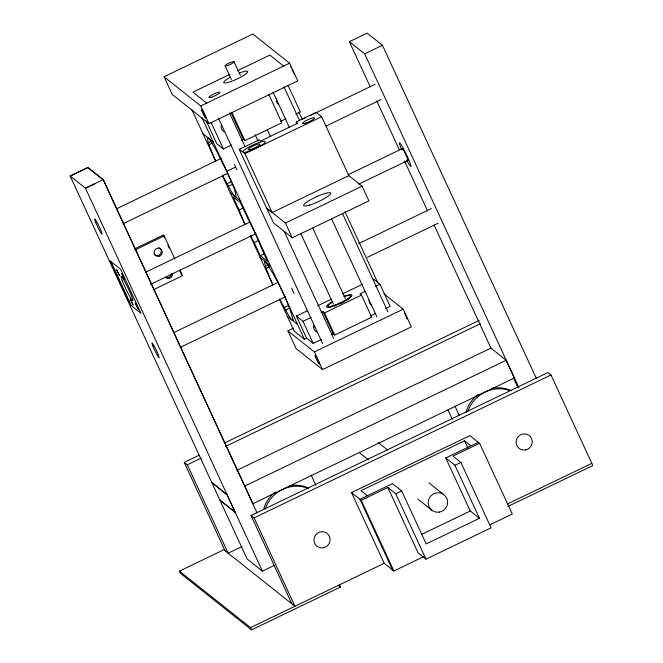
<?xml version="1.0" encoding="UTF-8"?>
<svg xmlns="http://www.w3.org/2000/svg" width="663" height="663" viewBox="0 0 663 663"><rect width="100%" height="100%" fill="white"/><g stroke="black" fill="none" stroke-linecap="round" stroke-linejoin="round"><path stroke-width="0.99" d="M164.043 76.767L252.835 34.028L289.598 63.217L297.77 80.894L208.978 123.641L172.214 94.444L164.043 76.767L200.806 105.964L208.978 123.641M230.003 74.297L192.916 92.149L206.723 103.113M237.42 70.726L269.874 55.104L283.681 66.068M200.806 105.964L289.598 63.217M274.474 565.324L262.407 571.133L247.108 558.984L70.162 176.035L87.914 167.49L103.221 179.64L252.876 503.689M70.162 176.035L87.98 167.532M370.227 86.812L349.376 41.703L367.136 33.15L382.443 45.299L536.417 378.548M349.376 41.703L364.683 53.852L382.443 45.299M208.207 142.744L210.875 141.468M208.853 144.675L212.409 142.959M206.16 120.815L216.743 143.705L223.373 148.968L231.544 145.04M241.531 140.224L243.346 139.354L244.879 140.564L281.874 122.754L268.764 94.37M280.35 121.544L285.794 118.917M295.781 114.111L300.322 111.923L288.057 85.37M239.194 149.415L259.175 139.802L260.708 141.012L297.704 123.202L296.17 121.992L316.152 112.37L321.613 116.705L348.837 175.629L362.097 186.154L368.901 200.889L292.242 237.793L273.529 222.925L239.194 149.415L244.954 153.609L272.178 212.533L348.837 175.629M116.356 208.886L221.533 158.258M303.439 118.826L305.303 117.931M309.961 115.685L375.109 84.325M244.954 153.609L321.613 116.705M222.37 175.123L230.906 190.729L233.5 194.649L235.282 196.696L236.136 196.745C234.942 187.745 230.127 179.623 226.771 171.286L235.647 167.018L234.42 164.424M123.194 223.688L227.442 173.507M326.105 126.011L381.026 99.574M226.937 183.808L231.379 181.67M228.354 186.353L232.796 184.215M134.705 248.807L163.181 235.1L164.2 235.912L174.883 259.034M134.804 250.059L164.2 235.912M245.269 224.6A29.678 2.594 64.3 0 1 240.155 212.69L239.152 209.964L243.777 207.734M145.843 272.112L249.321 222.296M348.141 174.725L402.209 148.694M150.675 284.311L256.017 233.6M358.567 184.231L407.977 160.446M267.496 208.812L285.438 223.058L362.097 186.154M153.186 289.83L182.574 275.684L180.013 270.131M250.705 235.887A29.678 2.594 64.3 0 0 252.404 239.21L254.219 242.575L258.843 240.354M254.219 242.575L260.302 255.736L263.998 253.954M265.382 266.485L268.938 264.777M266.029 268.407L269.584 266.7M173.565 332.702L277.814 282.521M358.791 243.536L431.389 208.588M180.336 347.346L285.513 296.717M367.418 257.285L438.16 223.232M284.112 307.549L288.554 305.411M285.529 310.085L289.971 307.947M321.389 339.481L313.218 343.417L306.588 338.147L296.378 316.052L307.499 310.698M317.701 305.784L331.608 299.096M342.738 293.734L362.205 284.361M296.378 316.052L303.008 321.315L311.179 317.386M321.165 312.571L322.989 311.701L324.514 312.919L334.724 335.014L371.719 317.204L361.509 295.11L359.984 293.891L365.429 291.264M375.424 286.457L379.957 284.27L390.167 306.372L385.634 308.552M324.514 312.919L361.509 295.11M383.935 293.866L403.203 309.165L411.367 326.842L322.574 369.589L296.079 348.547L287.916 330.87L293.46 328.202M279.272 298.897L294.165 331.119L304.367 339.216L306.588 338.147M331.376 334.674L333.191 333.796L334.724 335.014M370.194 315.986L375.639 313.367M287.916 330.87L314.403 351.912L403.203 309.165M225.072 550.779L184.231 462.393L199.124 455.224M224.251 443.133L479.241 320.386M184.231 462.393L187.297 464.821L201.254 458.108M225.453 446.456L480.443 323.71M236.94 470.299L490.951 348.092L506.134 360.307L514.306 377.976L252.943 503.665M244.672 486.087L506.134 360.307M291.894 603.836L251.053 515.458L547.92 372.548L550.978 374.976L592.838 465.567L507.75 506.532M251.053 515.458L254.111 517.886L550.978 374.976M339.348 584.899L340.368 587.103L251.575 629.85L180.419 573.346L179.4 571.141L223.796 549.768L294.952 606.272L254.111 517.886M423.715 556.647L393.88 571.009L384.192 563.31L351.523 492.601L469.91 435.608L479.606 443.307L512.275 514.016L489.899 524.781M242.003 546.527L228.13 553.207L187.297 464.821M470.929 445.859L464.548 440.796L360.962 490.661L367.335 495.725M392.604 569.998L359.934 499.289L392.496 483.617L401.67 490.902L426.176 543.933L479.457 518.292L470.274 510.999L445.768 457.967L478.33 442.296M351.523 492.601L361.211 500.3L387.847 487.479L395.753 493.753L425.978 559.158L491.092 527.814L460.868 462.409L452.962 456.127L479.606 443.307M395.753 493.753L401.67 490.902M445.768 457.967L454.951 465.26L460.868 462.409M421.585 534.436L470.274 510.999M179.4 571.141L250.556 627.637L384.192 563.31M507.228 504.079L591.819 463.362M95.124 183.61L85.461 188.184L70.22 176.085M226.912 494.639L211.737 482.432L226.912 494.639L235.183 512.209L219.876 500.059L235.058 512.267M266.427 208.339L272.178 212.533M87.798 167.548L103.105 179.698M202.961 133.727L213.154 141.824M373.327 279.007L379.957 284.27M230.185 192.651L240.387 200.748M260.302 255.736L267.438 261.404L260.36 245.517A29.678 2.594 64.3 0 0 248.111 219.005L240.213 202.48L233.078 196.812L239.152 209.964M260.128 257.459L270.33 265.565M287.361 316.384L297.563 324.489M378.084 442.453L387.78 450.152M428.994 482.879L443.539 494.432M359.595 452.804L368.479 459.857M417.773 499.007L432.326 510.551M129.302 301.334L128.282 300.521L109.901 260.75L120.616 269.253L140.962 313.292L131.274 305.602L110.92 261.554M425.978 559.158L418.071 552.884L387.847 487.479M338.752 585.819L340.368 587.103M405.408 315.19L405.773 315.87M279.968 299.693L288.082 314.461L290.676 318.381L292.458 320.436L293.311 320.478C287.725 299.56 277.482 279.372 265.233 261.512L264.38 261.471L265.614 267.28L272.907 285.057L250.15 235.862M406.146 316.616L406.518 317.395M291.596 288.165L294.082 293.56M226.771 171.286L215.649 149.266L209.839 139.827L208.058 137.78L207.204 137.73L208.439 143.539L215.732 161.316L191.698 109.354M364.683 53.852L518.847 387.499M513.46 377.885L517.712 387.076M376.741 100.909L399.317 149.78M404.529 161.059L427.552 210.875M434.066 224.972L490.951 348.092M454.942 406.038L459.252 415.378M464.548 440.796L467.995 448.246M447.939 409.817L452.257 419.173M298.93 112.113L302.403 119.63M344.951 211.712L377.943 283.126M283.946 86.795L299.535 120.533M342.406 213.32L387.88 311.726M454.951 465.26L479.457 518.292M296.17 121.992L297.041 123.857M272.999 92.058L289.458 127.677M331.467 218.591L376.94 316.997M267.33 129.791L270.363 136.354M312.812 228.221L345.29 298.524M234.105 61.833A4.948 0.878 -24.8 0 1 227.252 65.678A4.948 0.878 -24.8 0 1 227.45 63.921A4.948 0.878 -24.8 0 1 234.105 61.833L240.429 75.507M225.097 65.786L231.42 79.469M255.056 134.556L258.089 141.12M300.969 233.923L333.456 304.226M285.438 223.058L292.242 237.793M231.76 112.18L244.879 140.564M231.08 112.801L243.346 139.354M322.989 311.701L333.191 333.796M229.489 112.959L245.111 146.78M284.178 231.329L333.663 338.42M218.442 118.122L322.624 343.583M211.099 122.415L223.373 148.968M303.008 321.315L313.218 343.417M314.403 351.912L322.574 369.589M201.9 117.459L304.367 339.216M222.528 176.076L244.937 224.583M361.211 500.3L393.88 571.009M311.196 475.147L315.853 485.25M163.181 235.1L164.465 237.876M167.88 245.277L169.164 248.053M179.847 271.175L181.554 274.872M257.078 512.922L103.221 179.64L85.461 188.184L262.407 571.133M250.556 627.637L251.575 629.85M235.647 167.018L236.906 169.819M406.85 318.141L407.132 318.812M224.542 131.771A5.279 5.171 -51.5 0 1 221.459 125.108M278.684 104.514A5.279 5.171 -51.5 0 1 276.803 98.464M343.84 296.369A14.014 2.478 -24.8 0 1 349.791 297.778A14.014 2.478 -24.8 0 1 329.95 306.961A14.014 2.478 -24.8 0 1 332.594 301.574M371.247 304.847A5.279 5.171 -51.5 0 1 369.067 300.132M317.096 332.088A5.279 5.171 -51.5 0 1 314.013 325.425M314.453 326.594A5.279 5.171 -51.5 0 1 313.151 327.025M290.634 66.938A4.948 0.431 64.3 0 1 291.024 67.518M292.051 69.366A4.948 0.431 64.3 0 1 293.676 72.773M294.09 73.784A4.948 0.431 64.3 0 1 294.397 74.604M239.128 73.096A13.194 2.337 -24.8 0 1 245.981 73.85A13.194 2.337 -24.8 0 1 227.028 82.709A13.194 2.337 -24.8 0 1 229.986 77.372M402.458 149.855A6.564 0.572 64.3 0 1 405.375 153.833A6.564 0.572 64.3 0 1 407.447 160.032M467.863 411.408A32.976 32.33 -51.2 0 1 509.317 390.391M265.117 509.242A32.976 32.33 -51.2 0 1 308.088 488.316M263.857 508.223A32.976 32.33 -51.2 0 1 275.336 492.062M289.134 485.822A32.976 32.33 -51.2 0 1 308.568 488.026M466.031 412.204A32.976 32.33 -51.2 0 1 478.272 394.369M491.225 388.493A32.976 32.33 -51.2 0 1 511.546 390.756M401.413 149.1A13.194 1.152 64.3 0 1 401.629 145.47A13.194 1.152 64.3 0 1 410.414 163.918A13.194 1.152 64.3 0 1 406.643 160.081M160.322 248.816A4.119 4.044 -51.5 0 1 159.783 254.584A4.119 4.044 -51.5 0 1 154.048 254.161M158.598 247.631A4.119 4.044 -51.5 0 1 159.534 248.111M171.452 273.885A4.119 4.044 -51.5 0 1 165.982 277.449M172.43 273.628A4.119 4.044 -51.5 0 1 165.278 277.068M404.621 313.466A4.948 0.431 64.3 0 1 405.648 315.306M406.775 317.602A4.948 0.431 64.3 0 1 407.273 318.721M345.249 296.253A12.348 2.188 -24.8 0 1 348.1 298.474A12.348 2.188 -24.8 0 1 331.566 306.124A12.348 2.188 -24.8 0 1 331.608 302.568M350.52 296.311A12.348 2.188 -24.8 0 1 347.114 300.115M344.702 301.541A12.348 2.188 -24.8 0 1 342.647 302.626M341.942 302.983A12.348 2.188 -24.8 0 1 339.746 304.01M336.124 305.51A12.348 2.188 -24.8 0 1 334.309 306.157M331.218 307.027A12.348 2.188 -24.8 0 1 328.293 306.596M261.272 145.52L250.175 150.866A12.365 2.188 -24.8 0 1 243.843 152.432L242.849 151.645A12.365 2.188 -24.8 0 1 259.308 142.421A12.365 2.188 -24.8 0 1 261.272 145.52M202.256 110.845L205.066 116.738L202.256 110.845M116.622 269.626L119.431 275.526L116.622 269.626M121.719 273.678L124.528 279.571L121.719 273.678M130.23 299.088L133.039 304.98L130.23 299.088M135.335 303.14L138.144 309.033L135.335 303.14M315.853 356.785L318.663 362.686L315.853 356.785M204.419 114.475L203.864 113.307A4.948 0.431 64.3 0 0 201.552 109.975A4.948 0.431 64.3 0 0 205.116 117.5A4.948 0.431 64.3 0 0 204.419 114.475M210.933 97.345A6.1 1.077 -24.8 0 0 219.901 92.621A6.1 1.077 -24.8 0 0 212.417 94.66A6.1 1.077 -24.8 0 0 210.933 97.345M250.299 149.548A6.597 1.169 -24.8 0 0 260.004 144.435A6.597 1.169 -24.8 0 0 251.899 146.647A6.597 1.169 -24.8 0 0 250.299 149.548M305.063 123.252A6.597 1.169 -24.8 0 0 314.511 118.122A6.597 1.169 -24.8 0 0 306.008 120.616A6.597 1.169 -24.8 0 0 305.063 123.252M95.547 222.014A8.287 0.721 64.3 0 0 101.787 233.998A8.287 0.721 64.3 0 0 97.768 223.771A8.287 0.721 64.3 0 0 95.547 222.014M152.755 345.796A8.196 0.721 64.3 0 0 158.929 357.655A8.196 0.721 64.3 0 0 154.951 347.545A8.196 0.721 64.3 0 0 152.755 345.796M525.502 449.945A8.171 8.014 -51.2 0 0 530.35 436.677A8.171 8.014 -51.2 0 0 516.568 439.312A8.171 8.014 -51.2 0 0 525.502 449.945M323.395 547.787A8.171 8.014 -51.2 0 0 328.251 534.519A8.171 8.014 -51.2 0 0 314.469 537.146A8.171 8.014 -51.2 0 0 323.395 547.787M122.415 281.137A13.517 1.185 64.3 0 0 132.567 300.563A13.517 1.185 64.3 0 0 125.879 283.681A13.517 1.185 64.3 0 0 122.415 281.137M158.888 256.316A4.119 4.044 -51.5 0 0 161.341 249.628A4.119 4.044 -51.5 0 0 154.388 250.954A4.119 4.044 -51.5 0 0 158.888 256.316M439.561 512.068A9.821 9.63 -51.5 0 0 445.395 496.123A9.821 9.63 -51.5 0 0 428.828 499.289A9.821 9.63 -51.5 0 0 439.561 512.068M315.53 357.001A4.948 0.431 64.3 0 0 319.259 364.153A4.948 0.431 64.3 0 0 316.856 358.053A4.948 0.431 64.3 0 0 315.53 357.001M309.339 205.165A14.843 2.627 -24.8 0 0 330.597 193.621A14.843 2.627 -24.8 0 0 311.477 199.24A14.843 2.627 -24.8 0 0 309.339 205.165"/></g></svg>
